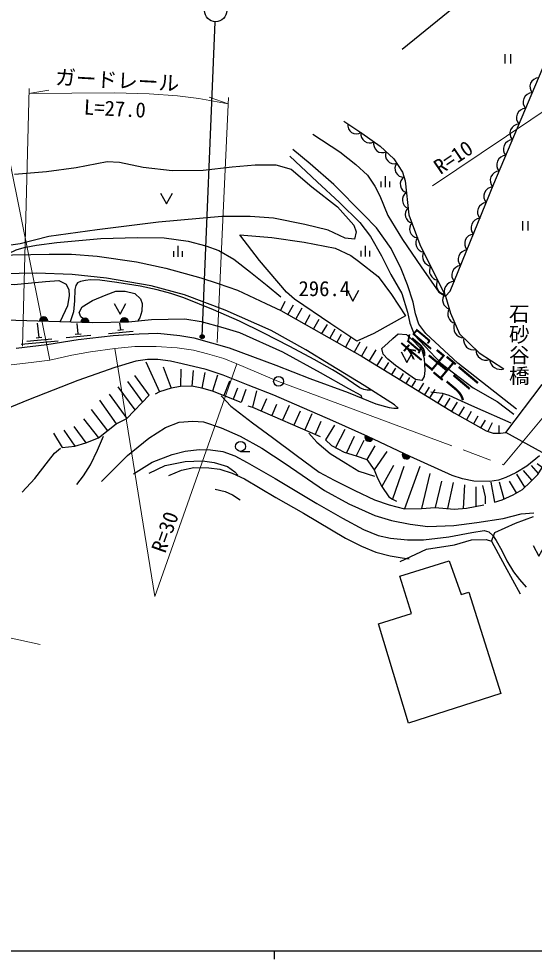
# Model space of a CAD drawing. Units: millimetres, scale not verified. Extents: x 40000 to 680000, y 20000 to 380000.
# Drawn here: x 137144 to 199458, y 204000 to 317789 of the extents above; entities that cross this region are included whole.
import ezdxf
from ezdxf.enums import TextEntityAlignment as Align

# ---------------------------------------------------------------- set-up
doc = ezdxf.new("R2010")
doc.units = ezdxf.units.MM
doc.header["$LTSCALE"] = 1000
doc.linetypes.add('CHAIN', pattern=[18.5, 12, -1.5, 3.5, -1.5])
for name, color, linetype, lineweight in [('M-BGD', 7, 'Continuous', 25), ('M-BGD-EXST', 7, 'Continuous', 25), ('M-BMK', 2, 'CHAIN', 13), ('M-BMK-OTRS', 5, 'Continuous', 25), ('M-BMK-SRVR', 3, 'Continuous', 25), ('M-STR-HTXT', 7, 'Continuous', 13), ('M-STR-STR1', 1, 'Continuous', 25), ('M-TTL-BAND', 7, 'Continuous', 25)]:
    doc.layers.add(name, color=color, linetype=linetype, lineweight=lineweight)
doc.layers.add('M-BMK-HTXT', color=7, linetype='Continuous')
doc.styles.add('@ＭＳ ゴシック', font='')
doc.styles.add('ＭＳ ゴシック', font='')
doc.styles.get('@ＭＳ ゴシック').set_extended_font_data('@MS Gothic')
doc.styles.get('ＭＳ ゴシック').set_extended_font_data('MS Gothic')

msp = doc.modelspace()

# ---------------------------------------------------------------- hatches: boundary and pattern name
at = {"layer": 'M-BGD'}
for points in [[(139635, 281245), (140635, 281212, 0.41421), (140151, 281729, 0.41421)], [(144630, 281081), (145630, 281048, 1)], [(149415, 281095), (150415, 281114, 1)], [(179942, 266956), (179038, 267384, 1)], [(184460, 264815), (183557, 265243, 1)]]:
    msp.add_hatch(color=256, dxfattribs=at).paths.add_polyline_path(points)
at = {"layer": 'M-BGD-EXST'}
msp.add_hatch(color=256, dxfattribs=at).paths.add_polyline_path([(159094, 279210, 1), (159533, 279449, 1)])

# ---------------------------------------------------------------- linework, layer by layer
at = {"layer": 'M-BGD'}
for p, q in [((195921, 313496), (195921, 312378)), ((196588, 313496), (196588, 312378)), ((181470, 297408), (181470, 298737)), ((180937, 297408), (180937, 298105)), ((182004, 297408), (182004, 298105)), ((198032, 293300), (198032, 292182)), ((198699, 293300), (198699, 292182)), ((156411, 288981), (156411, 290309)), ((179065, 289010), (179065, 290338)), ((155878, 288981), (155878, 289677)), ((156945, 288981), (156945, 289677)), ((178532, 289010), (178532, 289706)), ((179598, 289010), (179598, 289706)), ((169293, 283590), (168798, 282509)), ((170318, 283141), (169678, 282012)), ((171365, 282785), (170623, 281477)), ((172348, 281980), (171713, 280859)), ((173416, 281415), (172763, 280263)), ((139595, 279218), (139409, 280950)), ((144323, 279656), (144190, 280917)), ((148000, 279714), (150988, 279987)), ((149118, 280118), (149815, 280181)), ((149467, 280149), (149367, 280950)), ((174441, 280798), (173745, 279706)), ((175362, 280254), (174734, 279146)), ((137409, 278416), (141890, 278825)), ((138129, 278783), (141116, 279055)), ((139247, 279186), (139944, 279250)), ((142857, 279221), (145844, 279494)), ((143975, 279625), (144672, 279688)), ((176138, 279570), (175615, 278646)), ((177267, 279187), (176633, 278069)), ((178396, 278665), (177711, 277458)), ((179235, 278087), (178594, 276957)), ((180316, 277728), (179504, 276403)), ((181073, 276897), (180424, 275838)), ((152513, 276293), (154162, 272633)), ((154616, 275681), (155575, 273085)), ((156750, 275399), (156703, 273281)), ((181833, 276197), (181288, 275308)), ((182689, 275522), (182211, 274742)), ((158241, 275226), (158054, 273324)), ((159640, 274982), (159254, 273091)), ((161159, 274652), (160544, 272746)), ((183597, 274878), (183158, 274162)), ((184400, 274403), (183953, 273674)), ((149136, 273256), (151191, 270470)), ((150285, 273894), (152097, 271418)), ((162613, 273937), (161923, 272199)), ((163603, 273112), (163062, 271747)), ((185108, 274033), (184633, 273258)), ((186064, 273708), (185472, 272743)), ((186760, 273230), (186191, 272302)), ((148068, 272351), (150189, 269423)), ((165891, 272779), (165411, 270803)), ((187426, 272931), (186808, 271924)), ((188406, 272325), (187790, 271321)), ((146912, 271632), (148914, 268786)), ((167078, 271819), (166438, 270354)), ((168306, 271113), (167729, 269790)), ((169817, 271000), (169039, 269218)), ((189267, 271905), (188604, 270823)), ((190129, 271387), (189461, 270297)), ((190975, 270851), (190365, 269771)), ((145908, 270531), (147847, 267927)), ((171145, 270294), (170413, 268618)), ((172557, 269970), (171718, 268048)), ((191856, 270253), (191289, 269249)), ((192660, 269697), (192124, 268778)), ((144970, 269395), (146780, 267069)), ((173672, 269081), (172981, 267497)), ((193523, 269235), (192986, 268292)), ((194387, 268893), (193848, 267860)), ((195174, 268569), (195174, 267669)), ((142582, 267995), (143925, 266085)), ((143803, 268476), (145228, 266473)), ((176559, 268087), (175422, 265926)), ((177711, 267256), (176771, 265277)), ((178879, 266777), (177935, 264906)), ((163950, 265446), (165073, 265446)), ((180190, 266137), (179230, 264475)), ((181633, 265431), (180110, 263212)), ((182448, 263736), (181054, 261197)), ((183712, 263625), (182317, 259679)), ((198131, 263133), (199138, 261953)), ((199110, 263737), (199944, 262787)), ((186843, 262782), (185833, 258517)), ((188238, 261841), (187480, 258646)), ((195224, 261752), (195785, 259724)), ((196433, 261838), (197267, 260414)), ((197311, 262672), (198289, 261104)), ((189651, 261696), (188979, 258520)), ((191027, 261406), (190864, 258534)), ((192386, 261153), (192386, 258779))]:
    msp.add_line(p, q, dxfattribs=at)
for points in [[(188745, 284212), (189303, 284850), (194576, 297810), (200857, 312719), (202931, 317590)], [(176442, 305418), (178630, 303965), (180836, 302376), (182494, 300855), (183520, 299215), (183845, 298172), (184307, 294071), (185645, 290475), (188745, 284212), (189320, 282163), (190427, 279681), (192826, 277367), (195796, 275439)], [(172677, 303833), (175964, 301695), (177900, 300165), (179318, 298883), (180173, 297533), (180781, 296385), (181772, 294000), (183519, 291096), (185805, 287778), (187931, 284699), (188745, 284212)], [(197340, 270561), (190222, 276139), (186377, 279714), (185519, 280858), (185089, 282079), (184839, 283492), (184142, 285583), (183369, 287536), (182154, 290011), (180398, 292486), (178822, 294129), (175237, 297739), (172378, 300259), (170262, 301991)], [(136619, 298988), (140486, 299297), (144095, 299812), (147833, 300508), (149302, 300456), (152189, 299838), (155695, 299451), (159433, 299477), (162923, 299889), (165733, 300121), (168234, 300121), (170090, 299580), (172591, 297467), (175658, 295045), (177643, 292829), (177927, 292005), (177747, 291129), (176612, 291258), (174550, 292211), (171714, 292881), (167925, 293654), (165115, 293886), (161686, 293860), (154030, 293190), (146623, 292237), (140760, 291466), (137311, 290554), (135911, 290371)], [(169898, 301187), (173200, 298061), (175905, 295565), (178380, 293127), (179661, 291443), (180985, 289096), (182112, 286844), (183437, 284570), (184122, 282273), (184431, 280949), (184972, 279524), (186286, 278137), (188169, 276105), (192064, 273151), (194988, 271467), (196996, 269931)], [(154287, 296704), (155003, 295409), (155719, 296704)], [(119094, 292917), (120818, 291412), (122787, 290283), (124770, 289574), (126378, 289213), (128651, 289024), (131214, 289039), (136389, 289248), (140825, 289312), (143523, 289325), (146602, 289072), (151393, 288384), (154936, 287610), (159167, 286461), (161252, 285741), (163594, 284943), (167018, 283322), (168820, 282499), (178670, 276914), (189783, 270099), (193647, 267919), (194510, 267669), (195397, 267669), (196015, 267737)], [(135909, 289373), (136832, 289834), (137807, 290116), (139281, 290411), (141730, 290718), (147073, 291190), (151504, 291313), (154704, 291292), (157621, 290872), (159765, 290311), (161333, 289765), (163160, 288715), (165160, 287148), (167180, 285504), (168820, 284167)], [(136805, 277947), (140525, 278386), (144303, 278977), (148547, 279482), (151697, 279667), (153954, 279735), (156616, 279482), (158318, 279179), (162579, 277956), (168202, 275874), (172351, 274269), (176969, 272558), (180301, 271205), (181911, 270741), (182506, 270667), (183012, 270682), (182565, 271098), (178892, 273417), (174876, 275870), (171830, 277716), (167640, 280078), (162094, 282522), (157192, 284407), (153145, 285466), (147740, 286424), (143578, 286865), (139271, 287011), (137170, 286990), (132342, 286803)], [(89734, 282821), (90665, 283394), (96840, 284134), (103731, 284989), (108888, 286006), (110160, 285891), (117518, 283755), (121638, 282814), (124672, 282219), (129327, 281729), (135473, 281382), (146077, 281034), (150415, 281114), (153179, 281419), (157228, 281467), (159197, 281162), (161832, 280456), (163808, 279829), (169031, 277495), (173582, 275009), (177000, 273068), (178517, 272259), (178635, 271882)], [(120145, 283524), (120215, 285375), (120591, 286336), (121458, 286290), (124484, 285938), (127955, 285727), (131942, 285446), (134910, 285671), (136576, 285653), (140377, 286000), (141974, 286139), (142877, 285671), (143189, 284977), (143224, 284300), (143016, 283051), (142136, 281163)], [(179768, 272864), (179258, 272864), (178866, 272950), (178373, 273130), (176196, 274625), (175092, 275321), (172852, 276558), (169912, 278144), (166669, 279799), (163830, 281188), (160702, 282590), (157091, 284017), (155536, 284570), (153853, 284976), (151825, 285418), (149010, 285885), (146933, 286155), (145802, 286216), (145188, 286143), (144585, 286008), (144241, 285848), (144044, 285528), (143934, 285049), (143857, 283660), (143747, 282321), (143344, 281123)], [(145163, 281284), (144645, 281742), (144453, 282260), (144823, 282955), (146036, 283695), (147694, 284405), (148878, 284834), (150018, 284834), (151172, 284538), (151838, 283902), (152075, 283355), (152031, 282423), (151779, 281594), (151528, 281284)], [(176826, 284934), (177541, 283638), (178257, 284934)], [(148668, 283336), (149384, 282041), (150100, 283336)], [(200104, 264904), (198558, 263664), (197235, 262856), (196041, 262283), (195162, 261967), (194085, 261814), (192153, 261838), (190779, 262121), (189544, 262535), (184460, 264815), (179360, 267231), (175096, 269154), (167962, 272247), (164865, 273444), (161839, 274656), (159796, 275346), (156894, 276048), (155488, 276347), (153966, 276555), (152721, 276559), (151277, 276355), (148737, 275587), (144274, 274019), (138328, 271694), (133010, 269496)], [(183355, 277498), (184071, 276202), (184787, 277498)], [(141318, 267653), (142373, 265933), (143925, 266085), (145228, 266473), (146780, 267069), (148914, 268786), (150189, 269423), (152905, 272262), (151160, 274633)], [(164611, 272924), (164044, 271358), (160544, 272746), (159254, 273091), (158054, 273324), (156703, 273281), (155575, 273085), (154162, 272633), (153642, 272369)], [(161599, 272159), (162761, 270904), (165410, 268907), (167827, 267142), (170695, 264971), (173466, 262951), (175259, 261957), (177769, 260719), (180149, 259595), (181942, 258960), (183768, 258504)], [(186943, 272632), (188316, 272480), (189142, 272248), (190619, 271562), (192247, 270830), (196643, 268900)], [(164846, 270944), (165411, 270803), (173588, 267232)], [(147152, 261800), (150276, 264965), (152872, 267053), (154899, 268340), (156545, 268973), (158192, 269121), (159489, 269035), (161622, 268296), (163902, 267289), (166508, 265829), (169351, 263970), (174104, 260702), (177030, 259118), (180198, 257703), (182211, 257088), (184447, 256622), (186601, 256337), (189751, 256486), (192528, 256822), (195715, 257343), (197895, 257883), (199423, 257995)], [(175296, 268631), (174240, 266841), (174960, 266169), (176479, 265370), (177935, 264906), (179230, 264475), (180110, 263212), (180494, 262220), (181054, 261197), (181870, 259966), (182317, 259679), (182797, 259439)], [(172195, 267643), (173173, 266552), (174803, 265183), (176677, 264010), (178242, 263049), (180149, 262446)], [(144155, 261435), (144978, 262471), (145817, 263803), (146656, 265612), (147364, 267290)], [(137557, 260530), (139087, 262175), (140749, 264297), (141457, 265218), (142181, 265843)], [(151015, 262733), (153277, 264132), (155693, 265071), (157246, 265492), (158952, 265665), (160314, 265627), (161828, 265416), (163247, 264898), (164762, 264113), (168137, 262158), (173184, 259159), (176298, 257366), (178821, 256012), (180598, 255285), (182105, 254929), (184153, 254743), (186091, 254757), (189121, 255112), (191914, 255619), (193404, 255856), (193980, 255721), (194454, 255264), (194877, 254655), (195542, 253453), (196170, 252198), (196977, 250884), (197680, 249928), (198487, 249031)], [(152894, 262810), (154849, 263749), (157246, 264208), (159355, 264285), (160755, 264093), (162365, 263634), (163247, 262982), (163631, 262560)], [(155293, 262520), (156801, 263175), (158294, 263480), (160137, 263464), (161432, 263297), (162940, 262825), (164417, 262109), (168225, 259856), (171576, 257968), (176653, 254958), (178584, 253985), (180310, 253267), (182036, 252823), (183506, 252550), (184327, 252430)], [(185647, 263597), (184614, 260845), (183768, 258504)], [(194231, 261723), (194648, 259306), (195598, 259594), (196922, 260170), (198059, 260831), (199023, 261766), (199887, 262629), (200405, 263492), (199829, 263953)], [(160883, 260861), (162102, 260602), (163000, 260206), (163899, 259597)], [(193196, 261309), (193519, 259937), (193551, 259114)], [(183768, 258504), (185833, 258517), (187480, 258646), (189773, 258453), (191291, 258566), (193358, 258969)], [(194292, 254590), (194708, 255620), (197185, 256759), (199356, 257548)], [(183243, 252136), (186443, 253626), (189819, 254152), (191880, 254743), (193634, 254787), (194292, 254590), (195914, 251610), (197777, 248214)], [(199317, 254057), (200032, 252762), (200748, 254057)]]:
    msp.add_lwpolyline(points, dxfattribs=at)
for points in [[(183898, 281851), (180073, 279702), (178026, 278792), (174863, 280880), (170480, 283855), (169492, 284715), (166242, 288528), (163851, 291630), (167721, 291319), (171627, 290754), (175406, 290024), (177286, 289148), (178235, 288455), (180608, 286594), (182196, 284423)], [(185861, 274009), (185101, 274159), (182693, 275828), (181748, 276600), (181207, 277222), (181034, 277913), (181794, 278592), (182382, 279122), (183027, 279663), (184006, 279594), (184951, 278730), (185861, 277717), (186161, 276669), (186241, 275230), (186161, 274504)], [(184280, 232555), (180646, 244561), (184642, 245812), (183199, 250365), (189169, 252193), (190638, 248127), (191552, 248392), (195407, 236135)]]:
    msp.add_lwpolyline(points, close=True, dxfattribs=at)
msp.add_circle((163950, 266046), 600, dxfattribs=at)
for centre, radius, start, end in [((200008, 309573), 1072, 91.30295, 223.0042), ((199250, 307715), 1128, 91.30295, 223.0042), ((198450, 305817), 1128, 91.30295, 223.0042), ((177964, 304905), 1041, 169.90687, 303.0715), ((197651, 303920), 1128, 91.30295, 223.0042), ((179549, 303811), 1041, 167.71881, 300.88343), ((181085, 302634), 1041, 164.16475, 297.32937), ((196852, 302023), 1128, 91.30295, 223.0042), ((182517, 301295), 1041, 156.51814, 287.97089), ((196052, 300126), 1128, 91.30295, 223.0042), ((183676, 299670), 1051, 142.85451, 271.60156), ((195292, 298213), 1145, 93.25719, 221.31161), ((184318, 297760), 1056, 125.47262, 252.73284), ((194526, 296308), 1153, 94.67012, 221.05254), ((184568, 295864), 1051, 122.4134, 250.43072), ((184908, 294096), 1041, 131.65979, 257.05563), ((193750, 294401), 1153, 94.67012, 221.05254), ((192974, 292493), 1153, 94.67012, 221.05254), ((185436, 292356), 1051, 136.40975, 264.42707), ((186226, 290667), 1100, 144.19088, 262.90293), ((192199, 290586), 1153, 94.67012, 221.05254), ((187109, 289021), 1160, 151.41913, 261.23784), ((191423, 288679), 1153, 94.67012, 221.05254), ((190647, 286772), 1153, 94.67012, 221.05254), ((187951, 287319), 1160, 151.41913, 261.23784), ((188794, 285617), 1160, 151.41913, 261.23784), ((189793, 284808), 1206, 90.765, 209.64063), ((189547, 283775), 1160, 143.24158, 251.37659), ((190160, 282069), 1156, 148.37106, 254.93259), ((140135, 281229), 500, 358.11849, 178.11849), ((145130, 281065), 500, 358.11849, 178.11849), ((149915, 281105), 500, 1.06038, 181.06038), ((190936, 280395), 1213, 152.5679, 270.41353), ((192133, 278943), 1213, 168.6324, 283.43595), ((193626, 277691), 1213, 176.55016, 291.3537), ((195367, 276670), 1304, 184.78824, 289.21377), ((179490, 267170), 500, 154.65101, 334.65101), ((184009, 265029), 500, 154.65101, 334.65101)]:
    msp.add_arc(centre, radius, start, end, dxfattribs=at)
at = {"layer": 'M-BGD-EXST'}
msp.add_line((159313, 279330), (160885, 317436), dxfattribs=at)
for centre, radius in [((160941, 318785), 1350), ((159313, 279330), 250)]:
    msp.add_circle(centre, radius, dxfattribs=at)
at = {"layer": 'M-BMK'}
msp.add_lwpolyline([(136201, 275923), (138631, 276211), (140889, 276498), (143562, 277073), (145798, 277500), (148761, 277913), (151169, 278125), (153747, 278137), (156288, 277961), (158250, 277685), (159961, 277270), (161935, 276667), (163520, 276038), (168554, 273919), (178228, 270299), (195740, 263823), (202990, 272551)], dxfattribs=at)
at = {"layer": 'M-BMK-OTRS'}
msp.add_line((183502, 314113), (217359, 341696), dxfattribs=at)
at = {"layer": 'M-BMK-SRVR'}
msp.add_circle((168554, 273919), 600, dxfattribs=at)
at = {"layer": 'M-STR-HTXT'}
for p, q in [((209167, 312375), (187157, 297567)), ((137579, 278197), (138380, 309374)), ((138363, 308744), (140786, 309144)), ((162455, 307497), (160140, 308315)), ((161135, 278620), (162491, 308287)), ((140889, 276498), (134842, 306315))]:
    msp.add_line(p, q, dxfattribs=at)
for points in [[(138363, 308744), (148762, 308830), (152891, 308725), (156346, 308451), (158916, 308156), (162455, 307497)], [(148761, 277913), (153576, 247900), (163520, 276038)], [(118048, 270119), (114094, 247671), (139719, 242062)]]:
    msp.add_lwpolyline(points, dxfattribs=at)
at = {"layer": 'M-STR-STR1'}
msp.add_lwpolyline([(200418, 273540), (204990, 271298), (200418, 265326), (196015, 267737)], close=True, dxfattribs=at)
at = {"layer": 'M-TTL-BAND'}
for p, q in [((40000, 205000), (579000, 205000)), ((168000, 205000), (168000, 204000))]:
    msp.add_line(p, q, dxfattribs=at)

# ---------------------------------------------------------------- texts
at = {"layer": 'M-BGD', "style": 'ＭＳ ゴシック'}
msp.add_text('296.4', height=1833, dxfattribs=at).set_placement((170963, 283680), align=Align.BOTTOM_LEFT)
at = {"layer": 'M-BMK-HTXT', "style": '@ＭＳ ゴシック'}
for s, height, rotation, p in [('石砂谷橋', 1833, 270, (196160, 283371)), ('柳出川', 2566, 320, (182583, 277822))]:
    msp.add_text(s, height=height, rotation=rotation, dxfattribs=at).set_placement(p, align=Align.BOTTOM_LEFT)
at = {"layer": 'M-STR-HTXT', "style": 'ＭＳ ゴシック'}
for s, rotation, p in [('ガードレール', 356.965, (141476, 309298)), ('L=27.0', 356.965, (144947, 305664)), ('R=10', 33.932, (188429, 298423)), ('R=30', 70.536, (155368, 252851))]:
    msp.add_text(s, height=1833, rotation=rotation, dxfattribs=at).set_placement(p, align=Align.BOTTOM_LEFT)

doc.saveas('drawing.dxf')
